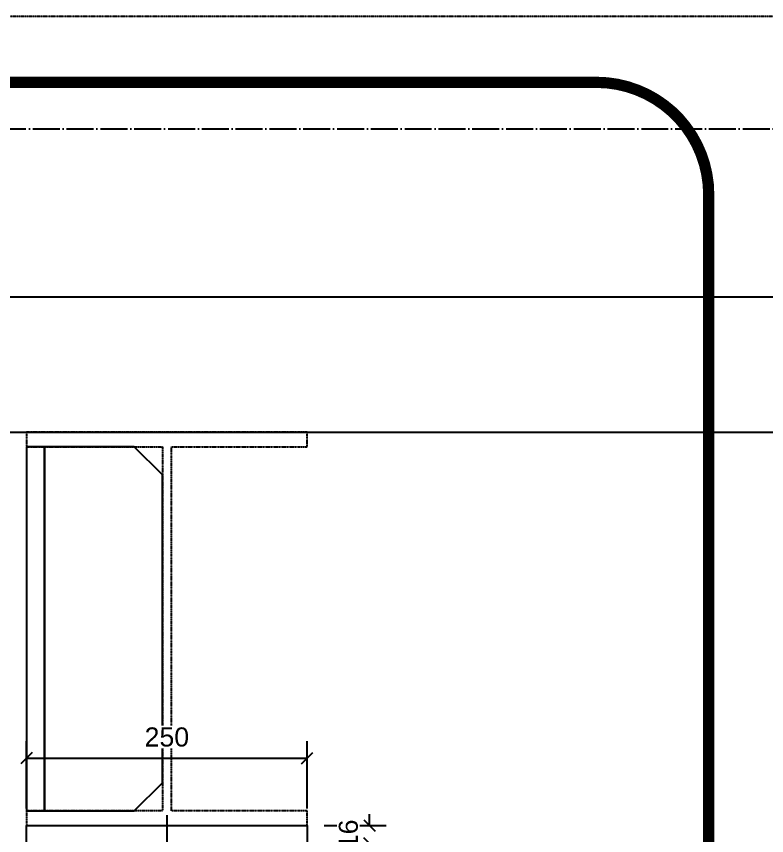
# Model space of a CAD drawing. Header units: millimetres. Extents: x 0 to 119933, y -45162 to 41221.
# Drawn here: x 40803 to 41471, y 13215 to 13944 of the extents above; entities that cross this region are included whole.
import ezdxf

# ---------------------------------------------------------------- set-up
doc = ezdxf.new("R2010")
doc.units = ezdxf.units.MM
for name, pattern in [('ACAD_ISO04W100', [30, 24, -3, 0, -3]), ('CENTER', [2, 1.25, -0.25, 0.25, -0.25]), ('HIDDEN', [0.375, 0.25, -0.125])]:
    doc.linetypes.add(name, pattern=pattern)
doc.layers.get('DEFPOINTS').update_dxf_attribs({"color": 166})
for name, color, linetype in [('F_CNTR', 1, 'ACAD_ISO04W100'), ('F_CONC', 7, 'Continuous'), ('F_STEL', 3, 'Continuous'), ('HIDDEN', 1, 'HIDDEN')]:
    doc.layers.add(name, color=color, linetype=linetype)
doc.styles.add('Arial', font='arial.ttf')
doc.dimstyles.new('10x of Arup4', dxfattribs={"dimscale": 10, "dimtxt": 1.7, "dimasz": 1, "dimexe": 1.5, "dimexo": 1.5, "dimgap": 1, "dimtad": 1, "dimdec": 1, "dimdsep": 46, "dimtxsty": 'Arial', "dimblk": 'OBLIQUE', "dimcen": 0, "dimclrd": 1, "dimclre": 1, "dimclrt": 7, "dimadec": 0, "dimazin": 0, "dimtfac": 1, "dimtdec": 1, "dimtix": 1, "dimtofl": 0, "dimtmove": 2, "dimatfit": 3, "dimfxl": 5, "dimtfill": 1, "dimtolj": 1, "dimtzin": 0, "dimlwd": -1, "dimlwe": -1, "dimarcsym": 0})

# ---------------------------------------------------------------- blocks, each defined once
blk = doc.blocks.new('_OBLIQUE')
at = {"color": 0, "linetype": 'ByBlock'}
blk.add_line((-0.5, -0.5), (0.5, 0.5), dxfattribs=at)
blk = doc.blocks.new('*D377')
at = {"color": 1, "linetype": 'Continuous', "transparency": 16777216}
for p, q in [((-250, 15), (-250, 74.89)), ((0, 15), (0, 74.89)), ((-250, 59.89), (0, 59.89))]:
    blk.add_line(p, q, dxfattribs=at)
at = {"layer": 'DEFPOINTS', "color": 0, "transparency": 16777216}
for p in [(0, 59.89), (-250, 0, 0.86), (0, 0, 0.86)]:
    blk.add_point(p, dxfattribs=at)
at = {"color": 1, "transparency": 16777216, "xscale": 10, "yscale": 10, "zscale": 10, "rotation": 180}
blk.add_blockref('_OBLIQUE', (-250, 59.89), dxfattribs=at)
at = {"color": 1, "transparency": 16777216, "xscale": 10, "yscale": 10, "zscale": 10}
blk.add_blockref('_OBLIQUE', (0, 59.89), dxfattribs=at)
at = {"color": 7, "transparency": 16777216, "insert": (-125, 78.57), "char_height": 17, "attachment_point": 5, "style": 'Arial', "bg_fill": 3, "box_fill_scale": 1.1, "bg_fill_color": 256, "bg_fill_true_color": 13158600, "bg_fill_transparency": 0}
blk.add_mtext('\\A1;250', dxfattribs=at)
blk = doc.blocks.new('*D378')
at = {"color": 1, "linetype": 'Continuous', "transparency": 16777216}
for p, q in [((55.33, 0), (55.33, 10)), ((15, 0), (70.33, 0)), ((15, -16), (70.33, -16)), ((55.33, -16), (55.33, -26))]:
    blk.add_line(p, q, dxfattribs=at)
at = {"layer": 'DEFPOINTS', "color": 0, "transparency": 16777216}
for p in [(0, 0, 0.86), (0, -16, 0.86), (55.33, -16)]:
    blk.add_point(p, dxfattribs=at)
at = {"color": 1, "transparency": 16777216, "xscale": 10, "yscale": 10, "zscale": 10}
for p, rotation in [((55.33, 0), 270), ((55.33, -16), 90)]:
    blk.add_blockref('_OBLIQUE', p, dxfattribs=dict(at, rotation=rotation))
at = {"color": 7, "transparency": 16777216, "insert": (36.65, -8), "char_height": 17, "attachment_point": 5, "rotation": 90, "style": 'Arial', "bg_fill": 3, "box_fill_scale": 1.1, "bg_fill_color": 256, "bg_fill_true_color": 13158600, "bg_fill_transparency": 0}
blk.add_mtext('\\A1;16', dxfattribs=at)
blk = doc.blocks.new('A$Ceb6f83ef')
dim = blk.add_linear_dim(base=(0, 59.89, -0.86), p1=(-250, 0), p2=(0, 0), dimstyle='10x of Arup4', override={"dimarcsym": 1})
dim.commit()
dim.dimension.update_dxf_attribs({"geometry": '*D377', "text_midpoint": (-125, 78.57, -0.86)})
at = {"layer": 'F_CNTR'}
blk.add_lwpolyline([(-125, 9.19), (-125, -28.79)], dxfattribs=at)
dim = blk.add_linear_dim(base=(55.33, -16, -0.86), p1=(0, 0), p2=(0, -16), angle=90, dimstyle='10x of Arup4', override={"dimarcsym": 1})
dim.commit()
dim.dimension.update_dxf_attribs({"geometry": '*D378', "text_midpoint": (36.65, -8, -0.86)})
at = {"layer": 'F_STEL'}
blk.add_lwpolyline([(-250, 0), (0, 0), (0, -16), (-250, -16)], close=True, dxfattribs=at)

msp = doc.modelspace()

# ---------------------------------------------------------------- linework, layer by layer
at = {"layer": 'F_CNTR'}
msp.add_line((38800.67, 13844.29, -1.11), (43064.74, 13844.29, -1.11), dxfattribs=at)
at = {"layer": 'F_CONC', "color": 5}
msp.add_lwpolyline([(43415.94, 13694.29), (40636.72, 13694.29), (40636.72, 13574.29), (43415.94, 13574.29)], dxfattribs=at)
at = {"layer": 'F_STEL', "color": 6, "linetype": 'HIDDEN', "elevation": -0.84}
msp.add_lwpolyline([(41061.72, 13224.29), (41061.72, 13237.29), (40940.72, 13237.29), (40940.72, 13561.29), (41061.72, 13561.29), (41061.72, 13574.29), (40811.72, 13574.29), (40811.72, 13561.29), (40932.72, 13561.29), (40932.72, 13237.29), (40811.72, 13237.29), (40811.72, 13224.29)], close=True, dxfattribs=at)
at = {"layer": 'F_STEL', "elevation": -0.86}
for points in [[(40827.72, 13561.29), (40811.72, 13561.29), (40811.72, 13237.29), (40827.72, 13237.29)], [(40907.72, 13561.29), (40827.72, 13561.29), (40827.72, 13237.29), (40907.72, 13237.29), (40932.72, 13262.29), (40932.72, 13536.29)]]:
    msp.add_lwpolyline(points, close=True, dxfattribs=at)
at = {"layer": 'HIDDEN'}
msp.add_line((43455.24, 13944.29), (40636.72, 13944.29, -0.84), dxfattribs=at)

# ---------------------------------------------------------------- next in the draw order: block references
msp.add_blockref('A$Ceb6f83ef', (41061.72, 13224.29, -0.84))

# ---------------------------------------------------------------- next in the draw order: linework, layer by layer
at = {"layer": 'DEFPOINTS', "color": 2, "linetype": 'CENTER', "ltscale": 100, "const_width": 10}
msp.add_lwpolyline([(40533.6, 13885.59), (41319.17, 13885.59, -0.414214), (41419.17, 13785.59), (41419.17, 12889.41, -0.414214), (41319.17, 12789.41), (40533.6, 12789.41, -0.414214), (40433.6, 12889.41), (40433.6, 13785.59, -0.414214)], format="xyb", close=True, dxfattribs=at)

doc.saveas('drawing.dxf')
